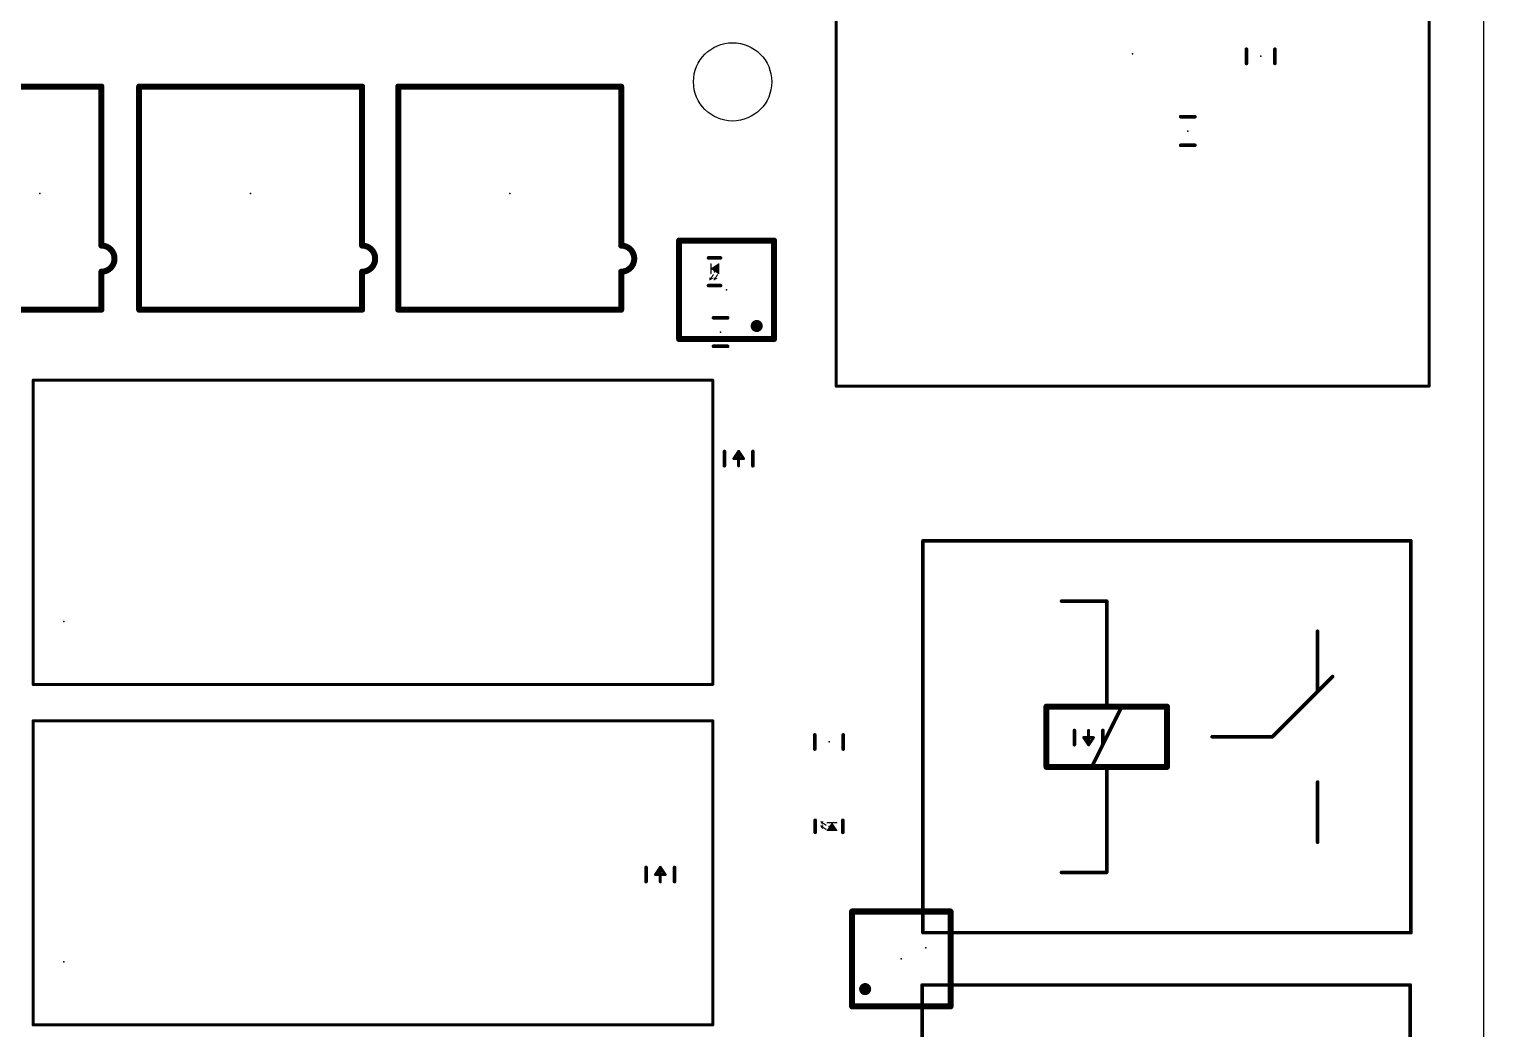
# Model space of a CAD drawing. Extents: x -4 to 88, y -32 to 116.
# Drawn here: x 26.5 to 87.8, y 36.7 to 78.8 of the extents above; entities that cross this region are included whole.
import ezdxf

# ---------------------------------------------------------------- set-up
doc = ezdxf.new("R2010")
doc.units = 0
for name, color, linetype in [('20', 178, 'CONTINUOUS'), ('21', 250, 'CONTINUOUS'), ('22', 250, 'CONTINUOUS'), ('23', 178, 'CONTINUOUS'), ('24', 178, 'CONTINUOUS')]:
    doc.layers.add(name, color=color, linetype=linetype)

msp = doc.modelspace()

# ---------------------------------------------------------------- linework, layer by layer
at = {"layer": '20'}
msp.add_line((87.808, -31.75), (87.808, 111.496), dxfattribs=at)
msp.add_circle((56.134, 76.581), 1.65, dxfattribs=at)
at = {"layer": '21'}
for points, const_width in [([(60.5, 84.762), (60.5, 63.762)], 0.127), ([(85.5, 63.762), (85.5, 84.762)], 0.127), ([(77.798, 77.958), (77.798, 77.358)], 0.1524), ([(78.998, 77.958), (78.998, 77.358)], 0.1524), ([(24.324, 76.382), (29.524, 76.382)], 0.254), ([(29.524, 76.382), (29.524, 69.682)], 0.254), ([(31.114, 76.382), (40.514, 76.382)], 0.254), ([(31.114, 66.982), (31.114, 76.382)], 0.254), ([(40.514, 76.382), (40.514, 69.682)], 0.254), ([(42.036, 76.382), (51.436, 76.382)], 0.254), ([(42.036, 66.982), (42.036, 76.382)], 0.254), ([(51.436, 76.382), (51.436, 69.682)], 0.254), ([(75.624, 75.11), (75.024, 75.11)], 0.1524), ([(75.624, 73.91), (75.024, 73.91)], 0.1524), ([(29.524, 68.582), (29.524, 66.982)], 0.254), ([(40.514, 68.582), (40.514, 66.982)], 0.254), ([(51.436, 68.582), (51.436, 66.982)], 0.254), ([(55.118, 69.1642), (55.626, 69.1642)], 0.1524), ([(55.2196, 68.5038), (55.2196, 68.9102)], 0.0508), ([(55.5498, 68.9102), (55.245, 68.707)], 0.0508), ([(55.245, 68.707), (55.5498, 68.5038)], 0.0508), ([(55.2704, 68.6901), (55.2704, 68.7239)], 0.0508), ([(55.3212, 68.6562), (55.3212, 68.7578)], 0.0508), ([(55.372, 68.6223), (55.372, 68.7917)], 0.0508), ([(55.4228, 68.5885), (55.4228, 68.8255)], 0.0508), ([(55.4736, 68.5546), (55.4736, 68.8594)], 0.0508), ([(55.5244, 68.5207), (55.5244, 68.8933)], 0.0508), ([(55.5498, 68.5038), (55.5498, 68.9102)], 0.0508), ([(55.2958, 68.3006), (55.1688, 68.326)], 0.0254), ([(55.1688, 68.326), (55.1688, 68.2244)], 0.0254), ([(55.1688, 68.2244), (55.2958, 68.3006)], 0.0254), ([(55.1942, 68.2396), (55.1942, 68.3209)], 0.0254), ([(55.3212, 68.453), (55.2196, 68.3006)], 0.0508), ([(55.2196, 68.2549), (55.2196, 68.3158)], 0.0254), ([(55.245, 68.2701), (55.245, 68.3108)], 0.0254), ([(55.2704, 68.2854), (55.2704, 68.3057)], 0.0254), ([(55.4736, 68.3006), (55.3466, 68.326)], 0.0254), ([(55.3466, 68.326), (55.3466, 68.2244)], 0.0254), ([(55.3466, 68.2244), (55.4736, 68.3006)], 0.0254), ([(55.372, 68.2396), (55.372, 68.3209)], 0.0254), ([(55.499, 68.453), (55.3974, 68.3006)], 0.0508), ([(55.3974, 68.2549), (55.3974, 68.3158)], 0.0254), ([(55.4228, 68.2701), (55.4228, 68.3108)], 0.0254), ([(55.4482, 68.2854), (55.4482, 68.3057)], 0.0254), ([(55.118, 67.9958), (55.626, 67.9958)], 0.1524), ([(29.524, 66.982), (24.324, 66.982)], 0.254), ([(40.514, 66.982), (31.114, 66.982)], 0.254), ([(51.436, 66.982), (42.036, 66.982)], 0.254), ([(55.326, 66.64), (55.926, 66.64)], 0.1524), ([(55.326, 65.44), (55.926, 65.44)], 0.1524), ([(26.6446, 51.1937), (26.6446, 64.008)], 0.127), ([(55.2958, 64.008), (26.6446, 64.008)], 0.127), ([(55.2958, 51.1937), (55.2958, 64.008)], 0.127), ([(60.5, 63.762), (85.5, 63.762)], 0.127), ([(84.733, 57.241), (64.159, 57.241)], 0.1524), ([(64.159, 40.731), (64.159, 57.241)], 0.1524), ([(84.733, 57.241), (84.733, 40.731)], 0.1524), ([(70.001, 54.701), (71.906, 54.701)], 0.1524), ([(71.906, 50.256), (71.906, 54.701)], 0.1524), ([(80.796, 50.891), (80.796, 53.431)], 0.1524), ([(81.431, 51.526), (78.891, 48.986)], 0.1524), ([(26.6446, 51.1937), (55.2958, 51.1937)], 0.127), ([(69.366, 50.256), (69.366, 47.716)], 0.254), ([(71.906, 50.256), (69.366, 50.256)], 0.254), ([(71.271, 47.716), (72.541, 50.256)], 0.1524), ([(72.541, 50.256), (71.906, 50.256)], 0.254), ([(74.446, 50.256), (72.541, 50.256)], 0.254), ([(74.446, 47.716), (74.446, 50.256)], 0.254), ([(26.6446, 36.8427), (26.6446, 49.657)], 0.127), ([(55.2958, 49.657), (26.6446, 49.657)], 0.127), ([(55.2958, 36.8427), (55.2958, 49.657)], 0.127), ([(59.598, 48.468), (59.598, 49.068)], 0.1524), ([(60.798, 48.468), (60.798, 49.068)], 0.1524), ([(70.542, 49.25), (70.542, 48.65)], 0.1524), ([(71.142, 49.2548), (71.142, 48.6452)], 0.127), ([(71.742, 49.25), (71.742, 48.65)], 0.1524), ([(71.142, 48.6452), (70.9388, 48.95)], 0.127), ([(70.9388, 48.95), (71.3452, 48.95)], 0.127), ([(71.3452, 48.95), (71.142, 48.6452)], 0.127), ([(76.351, 48.986), (78.891, 48.986)], 0.1524), ([(69.366, 47.716), (71.271, 47.716)], 0.254), ([(71.271, 47.716), (71.906, 47.716)], 0.254), ([(71.906, 47.716), (74.446, 47.716)], 0.254), ([(71.906, 43.271), (71.906, 47.716)], 0.1524), ([(80.796, 47.081), (80.796, 44.541)], 0.1524), ([(59.6138, 45.466), (59.6138, 44.958)], 0.1524), ([(59.944, 45.4152), (59.8424, 45.4152)], 0.0254), ([(59.8424, 45.4152), (59.9186, 45.2882)], 0.0254), ([(59.8576, 45.3898), (59.9389, 45.3898)], 0.0254), ([(60.071, 45.2628), (59.9186, 45.3644)], 0.0508), ([(59.9186, 45.2882), (59.944, 45.4152)], 0.0254), ([(60.1218, 45.3644), (60.5282, 45.3644)], 0.0508), ([(60.7822, 45.466), (60.7822, 44.958)], 0.1524), ([(59.944, 45.2374), (59.8424, 45.2374)], 0.0254), ([(59.8424, 45.2374), (59.9186, 45.1104)], 0.0254), ([(59.8576, 45.212), (59.9389, 45.212)], 0.0254), ([(59.8729, 45.3644), (59.9338, 45.3644)], 0.0254), ([(59.8729, 45.1866), (59.9338, 45.1866)], 0.0254), ([(59.8881, 45.339), (59.9288, 45.339)], 0.0254), ([(59.8881, 45.1612), (59.9288, 45.1612)], 0.0254), ([(59.9034, 45.3136), (59.9237, 45.3136)], 0.0254), ([(59.9034, 45.1358), (59.9237, 45.1358)], 0.0254), ([(60.071, 45.085), (59.9186, 45.1866)], 0.0508), ([(59.9186, 45.1104), (59.944, 45.2374)], 0.0254), ([(60.325, 45.339), (60.1218, 45.0342)], 0.0508), ([(60.1218, 45.0342), (60.5282, 45.0342)], 0.0508), ([(60.1387, 45.0596), (60.5113, 45.0596)], 0.0508), ([(60.1726, 45.1104), (60.4774, 45.1104)], 0.0508), ([(60.2065, 45.1612), (60.4435, 45.1612)], 0.0508), ([(60.2403, 45.212), (60.4097, 45.212)], 0.0508), ([(60.2742, 45.2628), (60.3758, 45.2628)], 0.0508), ([(60.3081, 45.3136), (60.3419, 45.3136)], 0.0508), ([(60.5282, 45.0342), (60.325, 45.339)], 0.0508), ([(71.906, 43.271), (70.001, 43.271)], 0.1524), ([(64.159, 40.731), (84.733, 40.731)], 0.1524), ([(84.701, 38.527), (64.127, 38.527)], 0.1524), ([(64.127, 22.017), (64.127, 38.527)], 0.1524), ([(84.701, 38.527), (84.701, 22.017)], 0.1524), ([(26.6446, 36.8427), (55.2958, 36.8427)], 0.127)]:
    msp.add_lwpolyline(points, dxfattribs=dict(at, const_width=const_width))
for points, const_width in [([(77.8361, 77.958, 1), (77.7599, 77.958)], 0.0762), ([(79.0361, 77.958, 1), (78.9599, 77.958)], 0.0762), ([(77.7599, 77.358, 1), (77.8361, 77.358)], 0.0762), ([(78.9599, 77.358, 1), (79.0361, 77.358)], 0.0762), ([(29.5875, 76.382, 1), (29.4605, 76.382)], 0.127), ([(29.524, 76.3185, 1), (29.524, 76.4455)], 0.127), ([(31.114, 76.4455, 1), (31.114, 76.3185)], 0.127), ([(31.1775, 76.382, 1), (31.0505, 76.382)], 0.127), ([(40.5775, 76.382, 1), (40.4505, 76.382)], 0.127), ([(40.514, 76.3185, 1), (40.514, 76.4455)], 0.127), ([(42.036, 76.4455, 1), (42.036, 76.3185)], 0.127), ([(42.0995, 76.382, 1), (41.9725, 76.382)], 0.127), ([(51.4995, 76.382, 1), (51.3725, 76.382)], 0.127), ([(51.436, 76.3185, 1), (51.436, 76.4455)], 0.127), ([(75.024, 75.1481, 1), (75.024, 75.0719)], 0.0762), ([(75.624, 75.0719, 1), (75.624, 75.1481)], 0.0762), ([(75.024, 73.9481, 1), (75.024, 73.8719)], 0.0762), ([(75.624, 73.8719, 1), (75.624, 73.9481)], 0.0762), ([(29.524, 68.582, 1), (29.524, 69.682)], 0.254), ([(29.524, 69.7455, 1), (29.524, 69.6185)], 0.127), ([(29.4605, 69.682, 1), (29.5875, 69.682)], 0.127), ([(40.514, 68.582, 1), (40.514, 69.682)], 0.254), ([(40.514, 69.7455, 1), (40.514, 69.6185)], 0.127), ([(40.4505, 69.682, 1), (40.5775, 69.682)], 0.127), ([(51.436, 68.582, 1), (51.436, 69.682)], 0.254), ([(51.436, 69.7455, 1), (51.436, 69.6185)], 0.127), ([(51.3725, 69.682, 1), (51.4995, 69.682)], 0.127), ([(29.5875, 68.582, 1), (29.4605, 68.582)], 0.127), ([(29.524, 68.6455, 1), (29.524, 68.5185)], 0.127), ([(40.5775, 68.582, 1), (40.4505, 68.582)], 0.127), ([(40.514, 68.6455, 1), (40.514, 68.5185)], 0.127), ([(51.4995, 68.582, 1), (51.3725, 68.582)], 0.127), ([(51.436, 68.6455, 1), (51.436, 68.5185)], 0.127), ([(55.118, 69.2023, 1), (55.118, 69.1261)], 0.0762), ([(55.2323, 68.9102, 1), (55.2069, 68.9102)], 0.0254), ([(55.252, 68.7176, 1), (55.238, 68.6964)], 0.0254), ([(55.238, 68.7176, 1), (55.252, 68.6964)], 0.0254), ([(55.2831, 68.7239, 1), (55.2577, 68.7239)], 0.0254), ([(55.2577, 68.6901, 1), (55.2831, 68.6901)], 0.0254), ([(55.3339, 68.7578, 1), (55.3085, 68.7578)], 0.0254), ([(55.3847, 68.7917, 1), (55.3593, 68.7917)], 0.0254), ([(55.4355, 68.8255, 1), (55.4101, 68.8255)], 0.0254), ([(55.4863, 68.8594, 1), (55.4609, 68.8594)], 0.0254), ([(55.5371, 68.8933, 1), (55.5117, 68.8933)], 0.0254), ([(55.5625, 68.9102, 1), (55.5371, 68.9102)], 0.0254), ([(55.5568, 68.8996, 1), (55.5428, 68.9208)], 0.0254), ([(55.626, 69.1261, 1), (55.626, 69.2023)], 0.0762), ([(55.17, 68.3322, 1), (55.1676, 68.3198)], 0.0127), ([(55.1655, 68.2298, 1), (55.1721, 68.219)], 0.0127), ([(55.1752, 68.326, 1), (55.1625, 68.326)], 0.0127), ([(55.1625, 68.2244, 1), (55.1752, 68.2244)], 0.0127), ([(55.2005, 68.3209, 1), (55.1879, 68.3209)], 0.0127), ([(55.1879, 68.2396, 1), (55.2005, 68.2396)], 0.0127), ([(55.2069, 68.5038, 1), (55.2323, 68.5038)], 0.0254), ([(55.209, 68.3076, 1), (55.2302, 68.2936)], 0.0254), ([(55.2259, 68.3158, 1), (55.2133, 68.3158)], 0.0127), ([(55.2133, 68.2549, 1), (55.2259, 68.2549)], 0.0127), ([(55.2514, 68.3108, 1), (55.2387, 68.3108)], 0.0127), ([(55.2387, 68.2701, 1), (55.2514, 68.2701)], 0.0127), ([(55.2767, 68.3057, 1), (55.2641, 68.3057)], 0.0127), ([(55.2641, 68.2854, 1), (55.2767, 68.2854)], 0.0127), ([(55.2991, 68.2952, 1), (55.2925, 68.306)], 0.0127), ([(55.2946, 68.2944, 1), (55.297, 68.3068)], 0.0127), ([(55.3085, 68.6562, 1), (55.3339, 68.6562)], 0.0254), ([(55.3318, 68.446, 1), (55.3106, 68.46)], 0.0254), ([(55.3478, 68.3322, 1), (55.3454, 68.3198)], 0.0127), ([(55.3433, 68.2298, 1), (55.3499, 68.219)], 0.0127), ([(55.3529, 68.326, 1), (55.3403, 68.326)], 0.0127), ([(55.3403, 68.2244, 1), (55.3529, 68.2244)], 0.0127), ([(55.3593, 68.6223, 1), (55.3847, 68.6223)], 0.0254), ([(55.3783, 68.3209, 1), (55.3657, 68.3209)], 0.0127), ([(55.3657, 68.2396, 1), (55.3783, 68.2396)], 0.0127), ([(55.3868, 68.3076, 1), (55.408, 68.2936)], 0.0254), ([(55.4038, 68.3158, 1), (55.3911, 68.3158)], 0.0127), ([(55.3911, 68.2549, 1), (55.4038, 68.2549)], 0.0127), ([(55.4101, 68.5885, 1), (55.4355, 68.5885)], 0.0254), ([(55.4291, 68.3108, 1), (55.4165, 68.3108)], 0.0127), ([(55.4165, 68.2701, 1), (55.4291, 68.2701)], 0.0127), ([(55.4545, 68.3057, 1), (55.4419, 68.3057)], 0.0127), ([(55.4419, 68.2854, 1), (55.4545, 68.2854)], 0.0127), ([(55.4609, 68.5546, 1), (55.4863, 68.5546)], 0.0254), ([(55.4769, 68.2952, 1), (55.4703, 68.306)], 0.0127), ([(55.4724, 68.2944, 1), (55.4748, 68.3068)], 0.0127), ([(55.5096, 68.446, 1), (55.4884, 68.46)], 0.0254), ([(55.5117, 68.5207, 1), (55.5371, 68.5207)], 0.0254), ([(55.5371, 68.5038, 1), (55.5625, 68.5038)], 0.0254), ([(55.5428, 68.4932, 1), (55.5568, 68.5144)], 0.0254), ([(55.118, 68.0339, 1), (55.118, 67.9577)], 0.0762), ([(55.626, 67.9577, 1), (55.626, 68.0339)], 0.0762), ([(29.4605, 66.982, 1), (29.5875, 66.982)], 0.127), ([(29.524, 66.9185, 1), (29.524, 67.0455)], 0.127), ([(31.114, 67.0455, 1), (31.114, 66.9185)], 0.127), ([(31.0505, 66.982, 1), (31.1775, 66.982)], 0.127), ([(40.4505, 66.982, 1), (40.5775, 66.982)], 0.127), ([(40.514, 66.9185, 1), (40.514, 67.0455)], 0.127), ([(42.036, 67.0455, 1), (42.036, 66.9185)], 0.127), ([(41.9725, 66.982, 1), (42.0995, 66.982)], 0.127), ([(51.3725, 66.982, 1), (51.4995, 66.982)], 0.127), ([(51.436, 66.9185, 1), (51.436, 67.0455)], 0.127), ([(55.326, 66.6781, 1), (55.326, 66.6019)], 0.0762), ([(55.926, 66.6019, 1), (55.926, 66.6781)], 0.0762), ([(55.326, 65.4781, 1), (55.326, 65.4019)], 0.0762), ([(55.926, 65.4019, 1), (55.926, 65.4781)], 0.0762), ([(26.6446, 64.0398, 1), (26.6446, 63.9763)], 0.0635), ([(26.6763, 64.008, 1), (26.6129, 64.008)], 0.0635), ([(55.3276, 64.008, 1), (55.264, 64.008)], 0.0635), ([(55.2958, 63.9763, 1), (55.2958, 64.0398)], 0.0635), ([(60.5, 63.7938, 1), (60.5, 63.7302)], 0.0635), ([(60.4682, 63.762, 1), (60.5318, 63.762)], 0.0635), ([(85.4682, 63.762, 1), (85.5318, 63.762)], 0.0635), ([(85.5, 63.7302, 1), (85.5, 63.7938)], 0.0635), ([(64.159, 57.2791, 1), (64.159, 57.2029)], 0.0762), ([(64.1971, 57.241, 1), (64.1209, 57.241)], 0.0762), ([(84.7711, 57.241, 1), (84.6949, 57.241)], 0.0762), ([(84.733, 57.2029, 1), (84.733, 57.2791)], 0.0762), ([(70.001, 54.7391, 1), (70.001, 54.6629)], 0.0762), ([(71.9441, 54.701, 1), (71.8679, 54.701)], 0.0762), ([(71.906, 54.6629, 1), (71.906, 54.7391)], 0.0762), ([(80.8341, 53.431, 1), (80.7579, 53.431)], 0.0762), ([(81.4579, 51.4991, 1), (81.4041, 51.5529)], 0.0762), ([(26.6446, 51.2255, 1), (26.6446, 51.1619)], 0.0635), ([(26.6129, 51.1937, 1), (26.6763, 51.1937)], 0.0635), ([(55.264, 51.1937, 1), (55.3276, 51.1937)], 0.0635), ([(55.2958, 51.1619, 1), (55.2958, 51.2255)], 0.0635), ([(80.7579, 50.891, 1), (80.8341, 50.891)], 0.0762), ([(69.4295, 50.256, 1), (69.3025, 50.256)], 0.127), ([(69.366, 50.3195, 1), (69.366, 50.1925)], 0.127), ([(71.906, 50.3195, 1), (71.906, 50.1925)], 0.127), ([(71.8679, 50.256, 1), (71.9441, 50.256)], 0.0762), ([(71.906, 50.1925, 1), (71.906, 50.3195)], 0.127), ([(72.541, 50.3195, 1), (72.541, 50.1925)], 0.127), ([(72.5751, 50.239, 1), (72.5069, 50.273)], 0.0762), ([(72.541, 50.1925, 1), (72.541, 50.3195)], 0.127), ([(74.5095, 50.256, 1), (74.3825, 50.256)], 0.127), ([(74.446, 50.1925, 1), (74.446, 50.3195)], 0.127), ([(26.6446, 49.6888, 1), (26.6446, 49.6253)], 0.0635), ([(26.6763, 49.657, 1), (26.6129, 49.657)], 0.0635), ([(55.3276, 49.657, 1), (55.264, 49.657)], 0.0635), ([(55.2958, 49.6253, 1), (55.2958, 49.6888)], 0.0635), ([(59.6361, 49.068, 1), (59.5599, 49.068)], 0.0762), ([(60.8361, 49.068, 1), (60.7599, 49.068)], 0.0762), ([(70.5801, 49.25, 1), (70.5039, 49.25)], 0.0762), ([(71.1738, 49.2548, 1), (71.1103, 49.2548)], 0.0635), ([(71.7801, 49.25, 1), (71.7039, 49.25)], 0.0762), ([(59.5599, 48.468, 1), (59.6361, 48.468)], 0.0762), ([(60.7599, 48.468, 1), (60.8361, 48.468)], 0.0762), ([(70.5039, 48.65, 1), (70.5801, 48.65)], 0.0762), ([(70.9388, 48.9818, 1), (70.9388, 48.9183)], 0.0635), ([(70.9652, 48.9676, 1), (70.9124, 48.9324)], 0.0635), ([(71.1156, 48.6628, 1), (71.1684, 48.6276)], 0.0635), ([(71.1103, 48.6452, 1), (71.1738, 48.6452)], 0.0635), ([(71.1156, 48.6276, 1), (71.1684, 48.6628)], 0.0635), ([(71.3716, 48.9324, 1), (71.3188, 48.9676)], 0.0635), ([(71.3452, 48.9183, 1), (71.3452, 48.9818)], 0.0635), ([(71.7039, 48.65, 1), (71.7801, 48.65)], 0.0762), ([(76.351, 49.0241, 1), (76.351, 48.9479)], 0.0762), ([(78.8641, 49.0129, 1), (78.9179, 48.9591)], 0.0762), ([(78.891, 48.9479, 1), (78.891, 49.0241)], 0.0762), ([(69.366, 47.7795, 1), (69.366, 47.6525)], 0.127), ([(71.271, 47.7795, 1), (71.271, 47.6525)], 0.127), ([(71.271, 47.6525, 1), (71.271, 47.7795)], 0.127), ([(71.906, 47.7795, 1), (71.906, 47.6525)], 0.127), ([(71.906, 47.6525, 1), (71.906, 47.7795)], 0.127), ([(74.446, 47.6525, 1), (74.446, 47.7795)], 0.127), ([(69.3025, 47.716, 1), (69.4295, 47.716)], 0.127), ([(71.2369, 47.733, 1), (71.3051, 47.699)], 0.0762), ([(71.9441, 47.716, 1), (71.8679, 47.716)], 0.0762), ([(74.3825, 47.716, 1), (74.5095, 47.716)], 0.127), ([(80.8341, 47.081, 1), (80.7579, 47.081)], 0.0762), ([(59.6519, 45.466, 1), (59.5757, 45.466)], 0.0762), ([(59.8478, 45.4185, 1), (59.837, 45.4119)], 0.0127), ([(59.8424, 45.4215, 1), (59.8424, 45.4089)], 0.0127), ([(59.8576, 45.3961, 1), (59.8576, 45.3835)], 0.0127), ([(59.9256, 45.375, 1), (59.9116, 45.3538)], 0.0254), ([(59.9502, 45.414, 1), (59.9378, 45.4164)], 0.0127), ([(59.9389, 45.3835, 1), (59.9389, 45.3961)], 0.0127), ([(59.944, 45.4089, 1), (59.944, 45.4215)], 0.0127), ([(60.1218, 45.3771, 1), (60.1218, 45.3517)], 0.0254), ([(60.5282, 45.3517, 1), (60.5282, 45.3771)], 0.0254), ([(60.8203, 45.466, 1), (60.7441, 45.466)], 0.0762), ([(59.5757, 44.958, 1), (59.6519, 44.958)], 0.0762), ([(59.8478, 45.2407, 1), (59.837, 45.2341)], 0.0127), ([(59.8424, 45.2437, 1), (59.8424, 45.2311)], 0.0127), ([(59.8576, 45.2184, 1), (59.8576, 45.2057)], 0.0127), ([(59.8729, 45.3708, 1), (59.8729, 45.3581)], 0.0127), ([(59.8729, 45.193, 1), (59.8729, 45.1803)], 0.0127), ([(59.8881, 45.3453, 1), (59.8881, 45.3327)], 0.0127), ([(59.8881, 45.1675, 1), (59.8881, 45.1549)], 0.0127), ([(59.9034, 45.3199, 1), (59.9034, 45.3073)], 0.0127), ([(59.9034, 45.1422, 1), (59.9034, 45.1295)], 0.0127), ([(59.9256, 45.1972, 1), (59.9116, 45.176)], 0.0254), ([(59.9124, 45.2894, 1), (59.9248, 45.287)], 0.0127), ([(59.9124, 45.1116, 1), (59.9248, 45.1092)], 0.0127), ([(59.9132, 45.1071, 1), (59.924, 45.1137)], 0.0127), ([(59.9132, 45.2849, 1), (59.924, 45.2915)], 0.0127), ([(59.9237, 45.3073, 1), (59.9237, 45.3199)], 0.0127), ([(59.9237, 45.1295, 1), (59.9237, 45.1422)], 0.0127), ([(59.9288, 45.3327, 1), (59.9288, 45.3453)], 0.0127), ([(59.9288, 45.1549, 1), (59.9288, 45.1675)], 0.0127), ([(59.9338, 45.3581, 1), (59.9338, 45.3708)], 0.0127), ([(59.9338, 45.1803, 1), (59.9338, 45.193)], 0.0127), ([(59.9502, 45.2362, 1), (59.9378, 45.2386)], 0.0127), ([(59.9389, 45.2057, 1), (59.9389, 45.2184)], 0.0127), ([(59.944, 45.2311, 1), (59.944, 45.2437)], 0.0127), ([(60.064, 45.2522, 1), (60.078, 45.2734)], 0.0254), ([(60.064, 45.0744, 1), (60.078, 45.0956)], 0.0254), ([(60.1218, 45.0469, 1), (60.1218, 45.0215)], 0.0254), ([(60.1112, 45.0412, 1), (60.1324, 45.0272)], 0.0254), ([(60.1387, 45.0723, 1), (60.1387, 45.0469)], 0.0254), ([(60.1726, 45.1231, 1), (60.1726, 45.0977)], 0.0254), ([(60.2065, 45.1739, 1), (60.2065, 45.1485)], 0.0254), ([(60.2403, 45.2247, 1), (60.2403, 45.1993)], 0.0254), ([(60.2742, 45.2755, 1), (60.2742, 45.2501)], 0.0254), ([(60.3081, 45.3263, 1), (60.3081, 45.3009)], 0.0254), ([(60.3356, 45.346, 1), (60.3144, 45.332)], 0.0254), ([(60.3356, 45.332, 1), (60.3144, 45.346)], 0.0254), ([(60.3419, 45.3009, 1), (60.3419, 45.3263)], 0.0254), ([(60.3758, 45.2501, 1), (60.3758, 45.2755)], 0.0254), ([(60.4097, 45.1993, 1), (60.4097, 45.2247)], 0.0254), ([(60.4435, 45.1485, 1), (60.4435, 45.1739)], 0.0254), ([(60.4774, 45.0977, 1), (60.4774, 45.1231)], 0.0254), ([(60.5113, 45.0469, 1), (60.5113, 45.0723)], 0.0254), ([(60.5176, 45.0272, 1), (60.5388, 45.0412)], 0.0254), ([(60.5282, 45.0215, 1), (60.5282, 45.0469)], 0.0254), ([(60.7441, 44.958, 1), (60.8203, 44.958)], 0.0762), ([(80.7579, 44.541, 1), (80.8341, 44.541)], 0.0762), ([(70.001, 43.3091, 1), (70.001, 43.2329)], 0.0762), ([(71.8679, 43.271, 1), (71.9441, 43.271)], 0.0762), ([(71.906, 43.2329, 1), (71.906, 43.3091)], 0.0762), ([(64.159, 40.7691, 1), (64.159, 40.6929)], 0.0762), ([(64.1209, 40.731, 1), (64.1971, 40.731)], 0.0762), ([(84.6949, 40.731, 1), (84.7711, 40.731)], 0.0762), ([(84.733, 40.6929, 1), (84.733, 40.7691)], 0.0762), ([(64.127, 38.5651, 1), (64.127, 38.4889)], 0.0762), ([(64.1651, 38.527, 1), (64.0889, 38.527)], 0.0762), ([(84.7391, 38.527, 1), (84.6629, 38.527)], 0.0762), ([(84.701, 38.4889, 1), (84.701, 38.5651)], 0.0762), ([(26.6446, 36.8745, 1), (26.6446, 36.8109)], 0.0635), ([(26.6129, 36.8427, 1), (26.6763, 36.8427)], 0.0635), ([(55.264, 36.8427, 1), (55.3276, 36.8427)], 0.0635), ([(55.2958, 36.8109, 1), (55.2958, 36.8745)], 0.0635)]:
    msp.add_lwpolyline(points, format="xyb", dxfattribs=dict(at, const_width=const_width))
at = {"layer": '22'}
for points, const_width in [([(57.88, 69.893), (53.88, 69.893)], 0.254), ([(53.88, 69.893), (53.88, 65.743)], 0.254), ([(57.88, 65.743), (57.88, 69.893)], 0.254), ([(53.88, 65.743), (57.88, 65.743)], 0.254), ([(55.788, 60.406), (55.788, 61.006)], 0.1524), ([(56.388, 61.0108), (56.1848, 60.706)], 0.127), ([(56.1848, 60.706), (56.5912, 60.706)], 0.127), ([(56.388, 60.4012), (56.388, 61.0108)], 0.127), ([(56.5912, 60.706), (56.388, 61.0108)], 0.127), ([(56.988, 60.406), (56.988, 61.006)], 0.1524), ([(52.486, 42.88), (52.486, 43.48)], 0.1524), ([(53.086, 43.4848), (52.8828, 43.18)], 0.127), ([(53.086, 42.8752), (53.086, 43.4848)], 0.127), ([(53.2892, 43.18), (53.086, 43.4848)], 0.127), ([(53.686, 42.88), (53.686, 43.48)], 0.1524), ([(52.8828, 43.18), (53.2892, 43.18)], 0.127), ([(65.321, 41.624), (61.171, 41.624)], 0.254), ([(61.171, 41.624), (61.171, 37.624)], 0.254), ([(65.321, 37.624), (65.321, 41.624)], 0.254), ([(61.171, 37.624), (65.321, 37.624)], 0.254)]:
    msp.add_lwpolyline(points, dxfattribs=dict(at, const_width=const_width))
for points, const_width in [([(53.88, 69.9565, 1), (53.88, 69.8295)], 0.127), ([(53.9435, 69.893, 1), (53.8165, 69.893)], 0.127), ([(57.9435, 69.893, 1), (57.8165, 69.893)], 0.127), ([(57.88, 69.8295, 1), (57.88, 69.9565)], 0.127), ([(57.15, 66.167, 1), (57.15, 66.421, 1), (57.15, 66.167)], 0.254), ([(53.88, 65.8065, 1), (53.88, 65.6795)], 0.127), ([(53.8165, 65.743, 1), (53.9435, 65.743)], 0.127), ([(57.8165, 65.743, 1), (57.9435, 65.743)], 0.127), ([(57.88, 65.6795, 1), (57.88, 65.8065)], 0.127), ([(55.8261, 61.006, 1), (55.7499, 61.006)], 0.0762), ([(56.1848, 60.7378, 1), (56.1848, 60.6743)], 0.0635), ([(56.1584, 60.7236, 1), (56.2112, 60.6884)], 0.0635), ([(56.4198, 61.0108, 1), (56.3563, 61.0108)], 0.0635), ([(56.4144, 61.0284, 1), (56.3616, 60.9932)], 0.0635), ([(56.4144, 60.9932, 1), (56.3616, 61.0284)], 0.0635), ([(56.5648, 60.6884, 1), (56.6176, 60.7236)], 0.0635), ([(56.5912, 60.6743, 1), (56.5912, 60.7378)], 0.0635), ([(57.0261, 61.006, 1), (56.9499, 61.006)], 0.0762), ([(55.7499, 60.406, 1), (55.8261, 60.406)], 0.0762), ([(56.3563, 60.4012, 1), (56.4198, 60.4012)], 0.0635), ([(56.9499, 60.406, 1), (57.0261, 60.406)], 0.0762), ([(52.5241, 43.48, 1), (52.4479, 43.48)], 0.0762), ([(53.1178, 43.4848, 1), (53.0543, 43.4848)], 0.0635), ([(53.1124, 43.5024, 1), (53.0596, 43.4672)], 0.0635), ([(53.1124, 43.4672, 1), (53.0596, 43.5024)], 0.0635), ([(53.7241, 43.48, 1), (53.6479, 43.48)], 0.0762), ([(52.8828, 43.2118, 1), (52.8828, 43.1482)], 0.0635), ([(52.8564, 43.1976, 1), (52.9092, 43.1624)], 0.0635), ([(53.2628, 43.1624, 1), (53.3156, 43.1976)], 0.0635), ([(53.2892, 43.1482, 1), (53.2892, 43.2118)], 0.0635), ([(52.4479, 42.88, 1), (52.5241, 42.88)], 0.0762), ([(53.0543, 42.8752, 1), (53.1178, 42.8752)], 0.0635), ([(53.6479, 42.88, 1), (53.7241, 42.88)], 0.0762), ([(61.171, 41.6875, 1), (61.171, 41.5605)], 0.127), ([(61.2345, 41.624, 1), (61.1075, 41.624)], 0.127), ([(65.3845, 41.624, 1), (65.2575, 41.624)], 0.127), ([(65.321, 41.5605, 1), (65.321, 41.6875)], 0.127), ([(61.722, 38.227, 1), (61.722, 38.481, 1), (61.722, 38.227)], 0.254), ([(61.171, 37.6875, 1), (61.171, 37.5605)], 0.127), ([(61.1075, 37.624, 1), (61.2345, 37.624)], 0.127), ([(65.2575, 37.624, 1), (65.3845, 37.624)], 0.127), ([(65.321, 37.5605, 1), (65.321, 37.6875)], 0.127)]:
    msp.add_lwpolyline(points, format="xyb", dxfattribs=dict(at, const_width=const_width))
at = {"layer": '23'}
for p in [(73, 77.762), (78.398, 77.658), (75.324, 74.51), (26.924, 71.882), (35.814, 71.882), (46.736, 71.882), (55.372, 68.58), (55.626, 66.04), (27.94, 53.848), (60.198, 48.768), (71.142, 48.95), (60.198, 45.212), (64.286, 40.096), (27.94, 39.497)]:
    msp.add_point(p, dxfattribs=at)
at = {"layer": '24'}
for p in [(55.88, 67.818), (56.388, 60.706), (53.086, 43.18), (63.246, 39.624)]:
    msp.add_point(p, dxfattribs=at)

doc.saveas('drawing.dxf')
